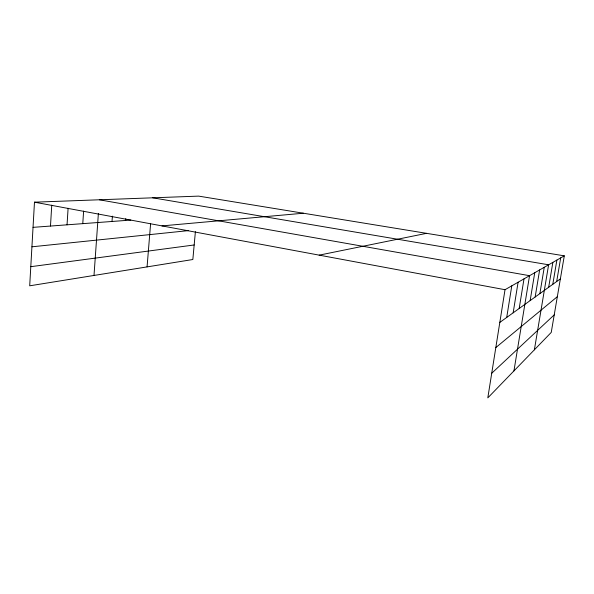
<?xml version="1.0" encoding="UTF-8"?>
<svg xmlns="http://www.w3.org/2000/svg" width="594" height="594" viewBox="0 0 594 594"><rect width="100%" height="100%" fill="white"/><g stroke="black" fill="none" stroke-linecap="round" stroke-linejoin="round"><path stroke-width="0.89" d="M564.3 255.836L505.019 289.709L487.808 397.883L551.239 332.41L564.3 255.836L198.648 196.117L34.474 202.175L29.7 285.811L192.842 259.519L195.396 231.66M50.483 226.054L51.752 205.168M67.04 224.822L68.102 208.271M82.774 223.648L83.62 211.1M94.001 275.445L98.389 213.432M112.014 221.473L112.4 216.142M125.616 220.456L125.757 218.651M147.067 266.892L150.586 223.916M506.712 317.448L511.783 285.84M513.157 312.815L518.094 282.232M519.186 308.479L524.005 278.861M513.944 370.908L529.544 275.69L99.354 199.784M530.152 300.594L534.749 272.72M535.157 297L539.642 269.921M539.872 293.607L544.26 267.285M534.377 349.814L548.618 264.79L152.725 197.809M548.678 287.281L552.865 262.362M552.784 284.326L556.882 260.068M556.675 281.526L560.691 257.893M491.728 373.247L554.232 314.879M495.812 347.587L557.335 296.673M499.814 322.408L560.372 278.868M319.186 255.138L426.566 233.338M30.791 266.684L194.179 244.966M31.928 246.807L188.402 230.621M161.976 225.898L303.386 213.224M33.034 227.353L130.814 220.07M34.474 202.175L505.019 289.709"/></g></svg>
